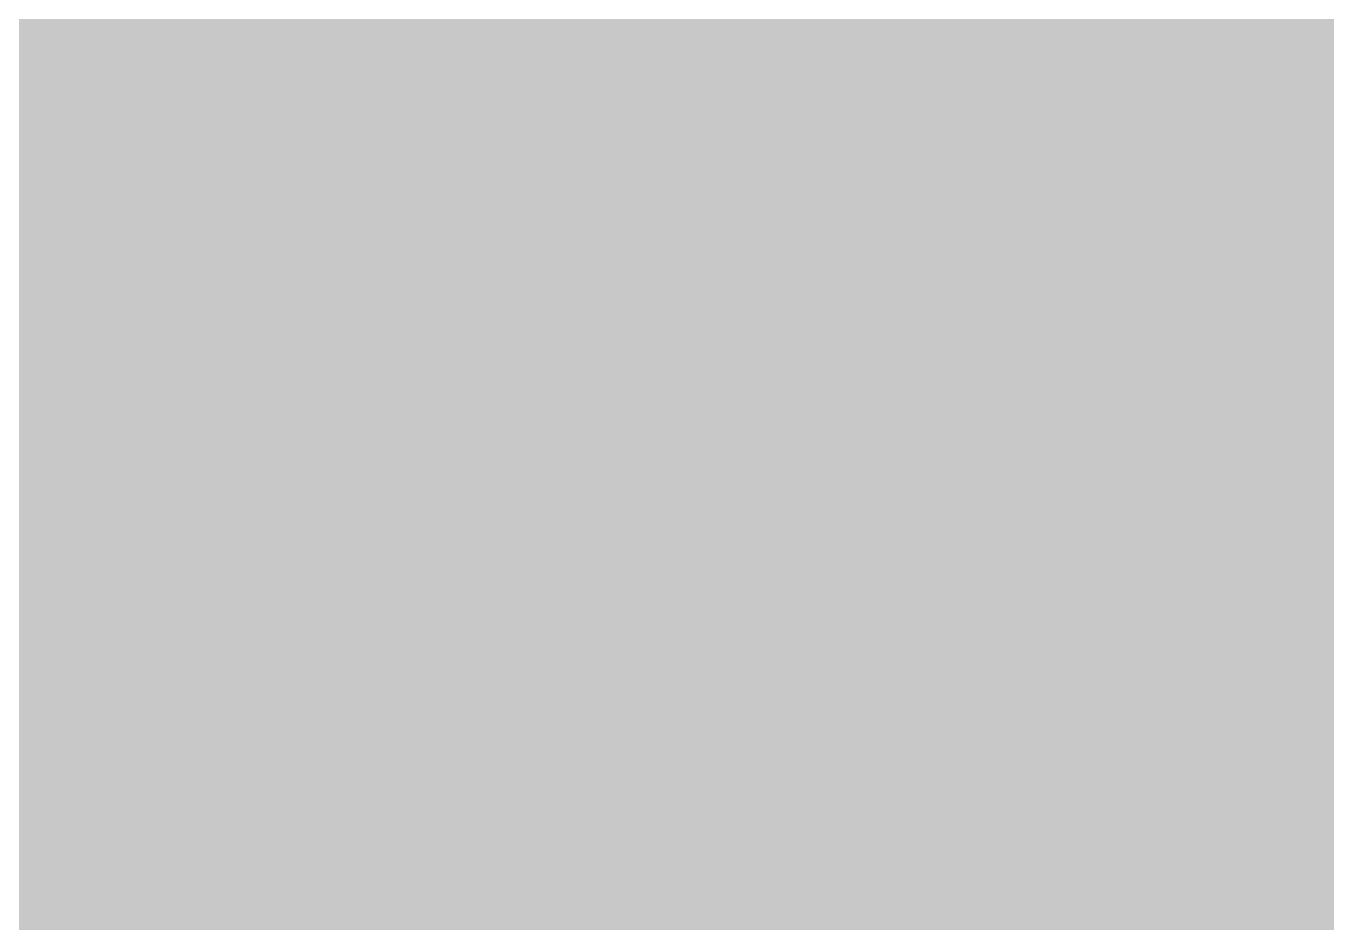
# Model space of a CAD drawing. Header units: millimetres. Extents: x -61 to 56, y -72 to 70.
# Drawn here: x 47.3972 to 47.4952, y 8.0993 to 8.1669 of the extents above; entities that cross this region are included whole.
import ezdxf

# ---------------------------------------------------------------- set-up
doc = ezdxf.new("R2010")
doc.units = ezdxf.units.MM
doc.header["$MEASUREMENT"] = 0
for name, color, linetype, true_color in [('02GND', 7, 'Continuous', 0x999966), ('03POWER', 7, 'Continuous', 0x008000), ('Bottom-Layer', 7, 'Continuous', 0x0000ff), ('Top-Layer', 7, 'Continuous', 0xff0000), ('Top-Silkscreen-Layer', 7, 'Continuous', 0xffcc00)]:
    doc.layers.add(name, color=color, linetype=linetype, true_color=true_color)

msp = doc.modelspace()

# ---------------------------------------------------------------- hatches: boundary and pattern name
at = {"layer": '02GND'}
msp.add_hatch(color=256, dxfattribs=at).paths.add_polyline_path([(-49.641958, 52.153259), (49.641958, 52.153259), (49.641958, -62.141984), (-49.641958, -62.141984)])
at = {"layer": '03POWER'}
for points in [[(48.498956, -56.041595), (48.581114, -56.34792), (48.805534, -56.572018), (49.111977, -56.653736), (49.418183, -56.571138), (49.641958, -56.346396), (49.641958, -62.141984), (44.192197, -62.141984), (44.392711, -61.956629), (44.492675, -61.702524), (44.4722, -61.430232), (45.189121, -61.703608), (45.949762, -61.80428), (46.713116, -61.726822), (47.43803, -61.475409), (48.085424, -61.063594), (48.620395, -60.513581), (49.014103, -59.855019), (49.245323, -59.123414), (49.30159, -58.358206), (49.179869, -57.600648), (48.886723, -56.891582), (48.437957, -56.269233), (47.857762, -55.767154), (47.177419, -55.412411), (46.433605, -55.224129), (45.66642, -55.212459), (44.917223, -55.37803), (44.226405, -55.711916), (43.631208, -56.196116), (43.16372, -56.804527), (42.849143, -57.504349), (42.704437, -58.257854), (42.737403, -59.024419), (42.946264, -59.762719), (43.319759, -60.432951), (43.837754, -60.998981), (-43.361778, -60.998981), (-43.620701, -61.056438), (-43.831019, -61.21802), (-43.95325, -61.453397), (-43.964449, -61.718382), (-43.862513, -61.963232), (-43.666579, -62.141984), (-49.641958, -62.141984), (-49.641958, -56.581913), (-49.433456, -56.797498), (-49.147571, -56.888166), (-48.852931, -56.83215), (-49.162228, -57.541189), (-49.298212, -58.302706), (-49.253431, -59.074972), (-49.03034, -59.815668), (-48.641162, -60.484205), (-48.107226, -61.043948), (-47.457789, -61.464223), (-46.72844, -61.722002), (-45.959145, -61.803157), (-45.192061, -61.703242), (-44.469224, -61.427732), (-43.830242, -60.991724), (-43.310132, -60.419111), (-42.937395, -59.74127), (-42.732456, -58.995348), (-42.706545, -58.222219), (-42.861082, -57.464249), (-43.1876, -56.762974), (-43.668204, -56.156822), (-44.27656, -55.679011), (-44.979329, -55.355722), (-45.738002, -55.204673), (-46.511004, -55.234139), (-47.255975, -55.442507), (-47.932094, -55.818358), (-48.502309, -56.341096), (-48.499795, -56.309148), (-48.498956, -56.277112), (-48.498956, 51.314963), (-19.402619, 51.314963), (-19.629487, 51.143735), (-19.754565, 50.888503), (-19.750888, 50.604294), (-19.619248, 50.352384), (-19.388026, 50.187083), (-19.657776, 49.977156), (-19.772914, 49.655322), (-19.697541, 49.321925), (-19.455158, 49.080917), (-19.68391, 48.858287), (-19.769484, 48.550767), (-19.688612, 48.241977), (-19.463285, 48.015881), (-19.154771, 47.93396), (-18.846961, 48.018489), (-18.623555, 48.246483), (-18.545299, 48.555947), (-18.633473, 48.862732), (-18.864101, 49.083418), (-18.62497, 49.324258), (-18.550889, 49.655467), (-18.664631, 49.975232), (-18.931232, 50.185259), (-18.69805, 50.349441), (-18.564558, 50.601452), (-18.55973, 50.886594), (-18.684613, 51.14298), (-18.912102, 51.314963), (48.425541, 51.314963), (48.498956, 51.241548)], [(35.357082, 0.942703), (35.403898, 0.707916), (35.537186, 0.509042), (35.736558, 0.376501), (35.736558, -11.200256), (35.691758, -11.329031), (35.676574, -11.464529), (35.691758, -11.600026), (35.736558, -11.728802), (35.736558, -14.310132), (35.503912, -14.433367), (35.344543, -14.64292), (35.28793, -14.90003), (35.344543, -15.157141), (35.503912, -15.366694), (35.736558, -15.489929), (35.736558, -21.40841), (35.638408, -21.587183), (35.604435, -21.788278), (35.638408, -21.989373), (35.736558, -22.168146), (35.736558, -24.252624), (35.76382, -24.389678), (35.841455, -24.505868), (36.612464, -25.276876), (36.728653, -25.354511), (36.865707, -25.381773), (46.429677, -25.381773), (46.566732, -25.354511), (46.682921, -25.276876), (47.722484, -24.237313), (47.800119, -24.121124), (47.827381, -23.984069), (47.827381, -4.604366), (48.197673, -4.122458), (48.207992, -4.106074), (48.2151, -4.088063), (48.464102, -3.231063), (48.467423, -3.215002), (48.468182, -3.198618), (48.450181, -2.645616), (48.449109, -2.633726), (48.446684, -2.622036), (48.280017, -2.000389), (48.438491, -1.425687), (48.4408, -1.415249), (48.442027, -1.404628), (48.474026, -0.902627), (48.473929, -0.888), (48.471783, -0.873531), (48.27936, -0.002767), (48.438491, 0.574318), (48.440777, 0.584621), (48.442009, 0.595102), (48.475009, 1.092102), (48.474941, 1.106861), (48.472787, 1.121462), (48.279273, 1.997616), (48.446684, 2.622036), (48.449107, 2.63371), (48.45018, 2.645585), (48.468181, 3.193586), (48.467744, 3.207125), (48.465554, 3.220492), (48.318554, 3.855494), (48.314566, 3.86868), (48.308872, 3.881225), (47.959179, 4.533277), (47.954236, 6.80424), (47.953945, 6.811806), (47.953104, 6.819332), (47.884102, 7.283332), (47.880805, 7.298065), (47.875412, 7.312166), (47.827381, 7.414767), (47.827381, 12.957927), (47.800119, 13.094982), (47.722484, 13.211171), (47.309708, 13.623948), (47.469181, 13.898484), (47.469685, 14.215977), (47.311084, 14.491018), (47.036043, 14.649619), (46.71855, 14.649115), (46.444014, 14.489642), (44.470965, 16.46269), (44.354776, 16.540325), (44.217722, 16.567587), (42.22112, 16.567587), (42.45076, 16.950626), (42.553694, 17.385204), (42.520267, 17.830553), (42.353614, 18.244896), (42.06937, 18.589365), (42.322647, 18.82243), (42.410126, 19.155321), (42.304148, 19.482792), (42.038219, 19.701312), (41.696415, 19.741794), (41.386799, 19.59144), (41.207257, 19.297784), (41.214553, 18.953668), (40.730641, 18.910591), (40.287741, 18.710927), (39.935018, 18.376842), (39.711629, 17.945421), (39.642372, 17.464558), (39.734935, 16.987632), (39.979042, 16.567587), (36.392129, 16.567587), (36.255074, 16.540325), (36.138885, 16.46269), (35.841455, 16.16526), (35.76382, 16.049071), (35.736558, 15.912017), (35.736558, 2.539102), (35.700212, 2.422001), (35.687932, 2.300005), (35.700212, 2.178009), (35.736558, 2.060908), (35.736558, 1.508904), (35.537186, 1.376363), (35.403898, 1.177489)]]:
    msp.add_hatch(color=256, dxfattribs=at).paths.add_polyline_path(points)
at = {"layer": 'Bottom-Layer'}
msp.add_hatch(color=256, dxfattribs=at).paths.add_polyline_path([(-49.641958, -62.141984), (-49.641958, 52.153259), (49.641958, 52.153259), (49.641958, -62.141984)])
at = {"layer": 'Top-Layer'}
msp.add_hatch(color=256, dxfattribs=at).paths.add_polyline_path([(-49.641958, -62.141984), (-49.641958, 52.153259), (49.641958, 52.153259), (49.641958, -62.141984)])

# ---------------------------------------------------------------- linework, layer by layer
at = {"layer": '02GND', "const_width": 0.0508}
msp.add_lwpolyline([(48.279273, 1.997616), (48.446684, 2.622036), (48.449107, 2.63371), (48.45018, 2.645585), (48.468181, 3.193586), (48.467744, 3.207125), (48.465554, 3.220492), (48.318554, 3.855494), (48.314566, 3.86868), (48.308872, 3.881225), (47.959179, 4.533277), (47.954236, 6.80424), (47.953945, 6.811806), (47.953104, 6.819332), (47.884102, 7.283332), (47.880805, 7.298065), (47.875412, 7.312166), (47.662412, 7.767168), (47.654789, 7.780715), (47.645235, 7.792976), (47.049611, 8.449718), (46.914657, 9.045043)], dxfattribs=at)
at = {"layer": '03POWER', "const_width": 0.00508}
msp.add_lwpolyline([(36.094699, 15.912017), (36.392129, 16.209446), (44.217722, 16.209446), (47.469241, 12.957927), (47.469241, -23.984069), (46.429677, -25.023632), (36.865707, -25.023632), (36.094699, -24.252624)], close=True, dxfattribs=at)
at = {"layer": 'Bottom-Layer', "const_width": 0.0508}
msp.add_lwpolyline([(48.279273, 1.997616), (48.446684, 2.622036), (48.449107, 2.63371), (48.45018, 2.645585), (48.468181, 3.193586), (48.467744, 3.207125), (48.465554, 3.220492), (48.318554, 3.855494), (48.314566, 3.86868), (48.308872, 3.881225), (47.959179, 4.533277), (47.954236, 6.80424), (47.953945, 6.811806), (47.953104, 6.819332), (47.884102, 7.283332), (47.880805, 7.298065), (47.875412, 7.312166), (47.662412, 7.767168), (47.654789, 7.780715), (47.645235, 7.792976), (47.049611, 8.449718), (46.914657, 9.045043)], dxfattribs=at)
at = {"layer": 'Top-Layer', "const_width": 0.0508}
msp.add_lwpolyline([(48.279273, 1.997616), (48.446684, 2.622036), (48.449107, 2.63371), (48.45018, 2.645585), (48.468181, 3.193586), (48.467744, 3.207125), (48.465554, 3.220492), (48.318554, 3.855494), (48.314566, 3.86868), (48.308872, 3.881225), (47.959179, 4.533277), (47.954236, 6.80424), (47.953945, 6.811806), (47.953104, 6.819332), (47.884102, 7.283332), (47.880805, 7.298065), (47.875412, 7.312166), (47.662412, 7.767168), (47.654789, 7.780715), (47.645235, 7.792976), (47.049611, 8.449718), (46.914657, 9.045043)], dxfattribs=at)
at = {"layer": 'Top-Silkscreen-Layer', "const_width": 0.254001}
msp.add_lwpolyline([(39.800056, 8.249914), (49.000081, 8.249888)], dxfattribs=at)
msp.add_lwpolyline([(39.800056, 8.249914), (49.000081, 8.249888)], dxfattribs=at)

doc.saveas('drawing.dxf')
